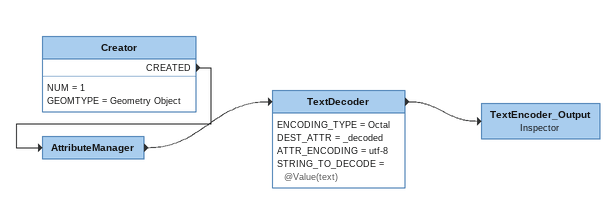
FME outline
Creator
    NUM = 1
    GEOMTYPE = Geometry Object
    CREATED -> AttributeManager
AttributeManager
    -> TextDecoder
TextDecoder
    ENCODING_TYPE = Octal
    DEST_ATTR = _decoded
    ATTR_ENCODING = utf-8
    STRING_TO_DECODE = @Value(text)
    -> TextEncoder_Output
TextEncoder_Output: Inspector
